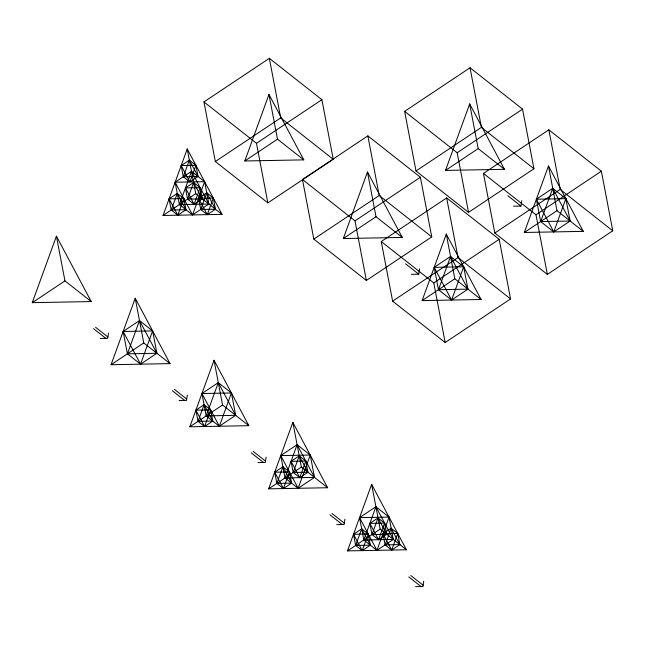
<?xml version="1.0" encoding="UTF-8"?>
<svg xmlns="http://www.w3.org/2000/svg" width="645" height="645" viewBox="0 0 645 645"><rect width="100%" height="100%" fill="white"/><g stroke="black" fill="none" stroke-linecap="round" stroke-linejoin="round"><path stroke-width="0.97" d="M108.505 333.005L107.707 338.319L100.33 338.456M187.316 395.062L186.51 400.376L179.141 400.513M266.119 457.12L265.313 462.433L257.944 462.57M344.922 519.177L344.116 524.49L336.746 524.627M411.389 274.327L418.758 274.19L419.564 268.876M423.725 581.234L422.926 586.547L415.549 586.684M513.573 206.198L520.95 206.061L521.749 200.748M32.25 302.674L56.421 236.167L91.219 301.562L32.25 302.674L64.952 280.873L56.421 236.167M163.048 215.478L187.219 148.963L222.017 214.358L163.048 215.478L195.749 193.677L187.219 148.963M111.053 364.731L135.224 298.224L170.022 363.619L111.053 364.731L143.754 342.93L135.224 298.224M244.802 160.976L268.973 94.46L303.771 159.863L244.802 160.976L277.503 139.175L268.973 94.46M189.856 426.788L214.027 360.281L248.825 425.676L189.856 426.788L222.557 404.987L214.027 360.281M343.309 238.545L367.473 172.03L402.27 237.433L343.309 238.545L376.003 216.744L367.473 172.03M268.667 488.846L292.838 422.33L327.636 487.733L268.667 488.846L301.368 467.044L292.838 422.33M445.493 170.417L469.665 103.909L504.463 169.304L445.493 170.417L478.195 148.616L469.665 103.909M422.112 300.602L446.284 234.087L481.081 299.49L422.112 300.602L454.814 278.801L446.284 234.087M347.47 550.903L371.641 484.387L406.439 549.79L347.47 550.903L380.171 529.102L371.641 484.387M524.296 232.474L548.468 165.967L583.265 231.361L524.296 232.474L556.998 210.673L548.468 165.967M203.941 101.918L269.344 58.316L321.879 99.685L333.255 159.299L267.852 202.901L215.317 161.532L203.941 101.918L256.476 143.287L267.852 202.901M215.317 161.532L280.712 117.93L269.344 58.316M256.476 143.287L321.879 99.685M302.449 179.487L367.852 135.885L420.387 177.254L431.755 236.876L366.36 280.47L313.825 239.102L302.449 179.487L354.984 220.856L366.36 280.47M404.633 111.359L470.036 67.765L522.571 109.134L533.947 168.748L468.544 212.35L416.009 170.973L404.633 111.359L457.176 152.736L468.544 212.35M313.825 239.102L379.22 195.499L367.852 135.885M416.009 170.973L481.412 127.379L470.036 67.765M354.984 220.856L420.387 177.254M457.176 152.736L522.571 109.134M381.251 241.544L446.654 197.942L499.19 239.311L510.566 298.933L445.163 342.527L392.628 301.159L381.251 241.544L433.787 282.913L445.163 342.527M483.444 173.416L548.839 129.814L601.374 171.191L612.75 230.805L547.347 274.407L494.812 233.03L483.444 173.416L535.979 214.793L547.347 274.407M392.628 301.159L458.023 257.557L446.654 197.942M494.812 233.03L560.215 189.437L548.839 129.814M433.787 282.913L499.19 239.311M535.979 214.793L601.374 171.191M481.412 127.379L533.947 168.748M560.215 189.437L612.75 230.805M478.195 148.616L504.463 169.304M556.998 210.673L583.265 231.361M507.809 195.717L520.95 206.061M280.712 117.93L333.255 159.299M379.22 195.499L431.755 236.876M458.023 257.557L510.566 298.933M277.503 139.175L303.771 159.863M376.003 216.744L402.27 237.433M454.814 278.801L481.081 299.49M405.624 263.845L418.758 274.19M195.749 193.677L222.017 214.358M64.952 280.873L91.219 301.562M143.754 342.93L170.022 363.619M222.557 404.987L248.825 425.676M301.368 467.044L327.636 487.733M380.171 529.102L406.439 549.79M95.589 327.297L107.909 336.988M174.4 389.354L186.711 399.045M253.203 451.411L265.514 461.102M332.006 513.46L344.317 523.159M410.809 575.517L423.128 585.217M93.549 328.66L105.861 338.351M172.352 390.717L184.663 400.408M251.155 452.774L263.474 462.465M329.966 514.823L342.277 524.522M408.769 576.88L421.08 586.579M177.27 193.395L171.223 210.028L177.794 215.196L185.97 209.746L183.833 198.571L177.27 193.395L169.095 198.845L171.223 210.028L185.97 209.746L177.27 193.395M189.356 160.137L183.309 176.77L189.88 181.938L198.055 176.488L195.919 165.314L189.356 160.137L181.18 165.588L183.309 176.77L198.055 176.488L189.356 160.137M191.484 171.32L179.399 204.578L192.533 214.914L208.883 204.022L204.618 181.664L191.484 171.32L175.134 182.221L179.399 204.578L208.883 204.022L191.484 171.32M139.489 320.573L127.404 353.831L140.537 364.175L156.888 353.275L152.623 330.917L139.489 320.573L123.139 331.474L127.404 353.831L156.888 353.275L139.489 320.573M183.833 198.571L177.794 215.196L169.095 198.845L183.833 198.571M195.919 165.314L189.88 181.938L181.18 165.588L195.919 165.314M193.621 182.495L187.574 199.128L194.145 204.296L202.32 198.845L200.184 187.671L193.621 182.495L185.446 187.945L187.574 199.128L202.32 198.845L193.621 182.495M200.184 187.671L194.145 204.296L185.446 187.945L200.184 187.671M204.618 181.664L192.533 214.914L175.134 182.221L204.618 181.664M152.623 330.917L140.537 364.175L123.139 331.474L152.623 330.917M206.755 192.839L200.708 209.464L207.279 214.64L215.454 209.19L213.318 198.015L206.755 192.839L198.579 198.289L200.708 209.464L215.454 209.19L206.755 192.839M213.318 198.015L207.279 214.64L198.579 198.289L213.318 198.015M204.078 404.713L198.031 421.338L204.602 426.514L212.777 421.064L210.641 409.881L204.078 404.713L195.903 410.164L198.031 421.338L212.777 421.064L204.078 404.713M218.292 382.63L206.207 415.888L219.34 426.232L235.691 415.332L231.426 392.974L218.292 382.63L201.941 393.531L206.207 415.888L235.691 415.332L218.292 382.63M210.641 409.881L204.602 426.514L195.903 410.164L210.641 409.881M231.426 392.974L219.34 426.232L201.941 393.531L231.426 392.974M282.881 466.77L276.842 483.395L283.405 488.563L291.58 483.113L289.452 471.938L282.881 466.77L274.706 472.221L276.842 483.395L291.58 483.113L282.881 466.77M297.103 444.687L285.017 477.945L298.151 488.289L314.502 477.389L310.237 455.031L297.103 444.687L280.752 455.588L285.017 477.945L314.502 477.389L297.103 444.687M289.452 471.938L283.405 488.563L274.706 472.221L289.452 471.938M299.232 455.87L293.193 472.495L299.756 477.663L307.931 472.221L305.803 461.038L299.232 455.87L291.056 461.32L293.193 472.495L307.931 472.221L299.232 455.87M305.803 461.038L299.756 477.663L291.056 461.32L305.803 461.038M310.237 455.031L298.151 488.289L280.752 455.588L310.237 455.031M450.549 256.444L438.463 289.702L451.597 300.046L467.947 289.145L463.682 266.788L450.549 256.444L434.198 267.344L438.463 289.702L467.947 289.145L450.549 256.444M361.684 528.827L355.645 545.452L362.208 550.62L370.383 545.17L368.255 533.996L361.684 528.827L353.508 534.278L355.645 545.452L370.383 545.17L361.684 528.827M375.906 506.744L363.82 540.002L376.954 550.346L393.305 539.446L389.04 517.088L375.906 506.744L359.555 517.645L363.82 540.002L393.305 539.446L375.906 506.744M463.682 266.788L451.597 300.046L434.198 267.344L463.682 266.788M368.255 533.996L362.208 550.62L353.508 534.278L368.255 533.996M378.034 517.927L371.996 534.552L378.559 539.72L386.734 534.27L384.605 523.095L378.034 517.927L369.859 523.377L371.996 534.552L386.734 534.27L378.034 517.927M384.605 523.095L378.559 539.72L369.859 523.377L384.605 523.095M389.04 517.088L376.954 550.346L359.555 517.645L389.04 517.088M391.168 528.263L385.13 544.896L391.692 550.064L399.868 544.614L397.739 533.439L391.168 528.263L382.993 533.713L385.13 544.896L399.868 544.614L391.168 528.263M397.739 533.439L391.692 550.064L382.993 533.713L397.739 533.439M552.733 188.324L540.647 221.574L553.781 231.918L570.132 221.017L565.867 198.66L552.733 188.324L536.382 199.224L540.647 221.574L570.132 221.017L552.733 188.324M565.867 198.66L553.781 231.918L536.382 199.224L565.867 198.66"/></g></svg>
